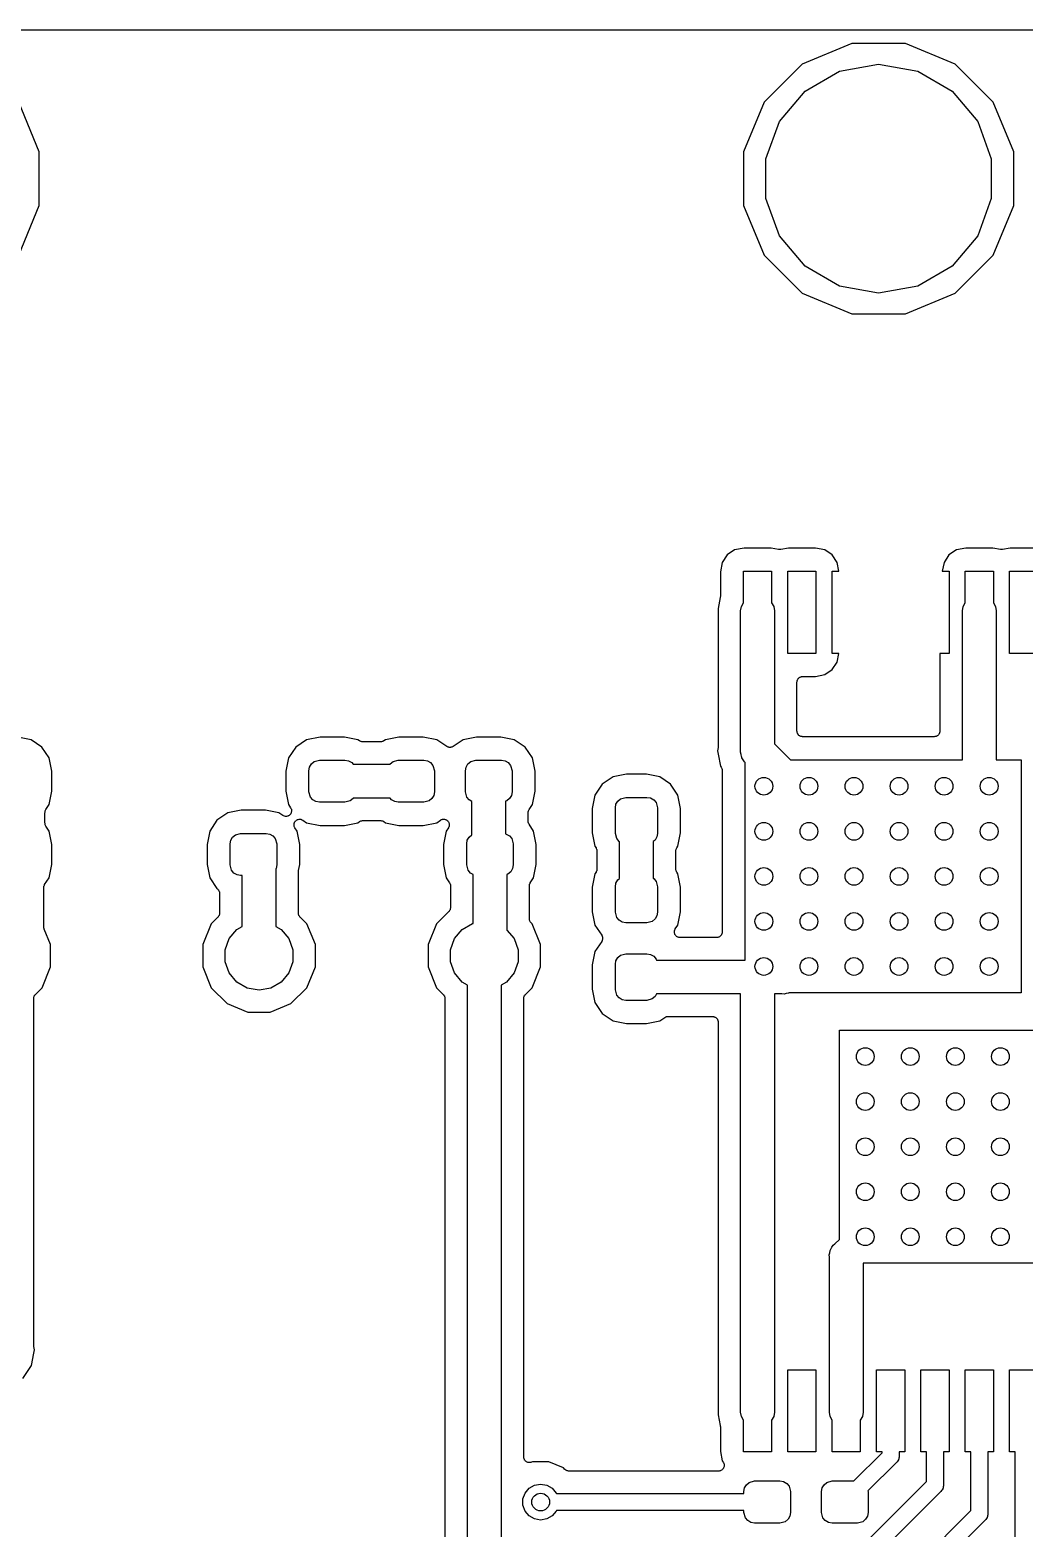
# Model space of a CAD drawing. Extents: x 40 to 164, y -163 to -60.
# Drawn here: x 105.33 to 127.74, y -93.3 to -59.51 of the extents above; entities that cross this region are included whole.
import ezdxf

# ---------------------------------------------------------------- set-up
doc = ezdxf.new("R2010")
doc.units = 0
doc.header["$MEASUREMENT"] = 0
doc.layers.add('BLACK', color=7, linetype='CONTINUOUS')

msp = doc.modelspace()

# ---------------------------------------------------------------- linework, layer by layer
at = {"layer": 'BLACK', "linetype": 'CONTINUOUS'}
for p, q in [((41.4283, -59.511), (161.747, -59.511)), ((123.854, -59.817), (122.733, -60.281)), ((125.066, -59.817), (123.854, -59.817)), ((126.187, -60.281), (125.066, -59.817)), ((122.733, -60.281), (121.876, -61.1384)), ((122.802, -60.8892), (123.578, -60.4414)), ((123.578, -60.4414), (124.46, -60.2858)), ((124.46, -60.2858), (125.342, -60.4414)), ((125.342, -60.4414), (126.118, -60.8892)), ((127.044, -61.1384), (126.187, -60.281)), ((105.537, -62.2587), (105.073, -61.1384)), ((121.876, -61.1384), (121.412, -62.2587)), ((122.226, -61.5754), (122.802, -60.8892)), ((126.118, -60.8892), (126.694, -61.5754)), ((127.508, -62.2587), (127.044, -61.1384)), ((121.92, -62.4171), (122.226, -61.5754)), ((126.694, -61.5754), (127, -62.4171)), ((105.537, -63.4713), (105.537, -62.2587)), ((121.412, -62.2587), (121.412, -63.4713)), ((121.92, -63.3129), (121.92, -62.4171)), ((127, -62.4171), (127, -63.3129)), ((127.508, -63.4713), (127.508, -62.2587)), ((105.073, -64.5916), (105.537, -63.4713)), ((121.412, -63.4713), (121.876, -64.5916)), ((122.226, -64.1546), (121.92, -63.3129)), ((127, -63.3129), (126.694, -64.1546)), ((127.044, -64.5916), (127.508, -63.4713)), ((122.802, -64.8408), (122.226, -64.1546)), ((126.694, -64.1546), (126.118, -64.8408)), ((121.876, -64.5916), (122.733, -65.449)), ((123.578, -65.2886), (122.802, -64.8408)), ((126.118, -64.8408), (125.342, -65.2886)), ((126.187, -65.449), (127.044, -64.5916)), ((122.733, -65.449), (123.854, -65.913)), ((124.46, -65.4442), (123.578, -65.2886)), ((125.342, -65.2886), (124.46, -65.4442)), ((125.066, -65.913), (126.187, -65.449)), ((123.854, -65.913), (125.066, -65.913)), ((121.214, -71.2384), (121.046, -71.3507)), ((121.425, -71.1965), (121.214, -71.2384)), ((122.035, -71.1965), (121.425, -71.1965)), ((122.205, -71.2303), (122.035, -71.1965)), ((122.208, -71.2304), (122.205, -71.2303)), ((122.211, -71.2313), (122.208, -71.2304)), ((122.23, -71.2309), (122.211, -71.2313)), ((122.249, -71.2313), (122.23, -71.2309)), ((122.252, -71.2304), (122.249, -71.2313)), ((122.255, -71.2303), (122.252, -71.2304)), ((122.425, -71.1965), (122.255, -71.2303)), ((123.035, -71.1965), (122.425, -71.1965)), ((123.246, -71.2384), (123.035, -71.1965)), ((123.414, -71.3507), (123.246, -71.2384)), ((126.214, -71.2384), (126.046, -71.3507)), ((126.425, -71.1965), (126.214, -71.2384)), ((127.035, -71.1965), (126.425, -71.1965)), ((127.205, -71.2303), (127.035, -71.1965)), ((127.208, -71.2304), (127.205, -71.2303)), ((127.211, -71.2313), (127.208, -71.2304)), ((127.23, -71.2309), (127.211, -71.2313)), ((127.249, -71.2313), (127.23, -71.2309)), ((127.252, -71.2304), (127.249, -71.2313)), ((127.255, -71.2303), (127.252, -71.2304)), ((127.425, -71.1965), (127.255, -71.2303)), ((128.035, -71.1965), (127.425, -71.1965)), ((120.934, -71.5187), (120.892, -71.7294)), ((121.046, -71.3507), (120.934, -71.5187)), ((123.526, -71.5187), (123.414, -71.3507)), ((123.565, -71.7169), (123.526, -71.5187)), ((125.934, -71.5187), (125.895, -71.7169)), ((126.046, -71.3507), (125.934, -71.5187)), ((120.892, -71.7294), (120.892, -72.2872)), ((121.412, -72.4319), (121.412, -71.7169)), ((121.412, -71.7169), (122.047, -71.7169)), ((122.047, -71.7169), (122.047, -72.4319)), ((122.412, -73.5711), (122.412, -71.7169)), ((122.412, -71.7169), (123.047, -71.7169)), ((123.047, -71.7169), (123.047, -73.5711)), ((123.412, -73.5711), (123.412, -71.7169)), ((123.412, -71.7169), (123.565, -71.7169)), ((125.895, -71.7169), (126.047, -71.7169)), ((126.047, -71.7169), (126.047, -73.5711)), ((126.412, -72.4319), (126.412, -71.7169)), ((126.412, -71.7169), (127.047, -71.7169)), ((127.047, -71.7169), (127.047, -72.4319)), ((127.412, -73.5711), (127.412, -71.7169)), ((127.412, -71.7169), (128.047, -71.7169)), ((120.892, -72.2872), (120.89, -72.2995)), ((120.89, -72.2995), (120.89, -72.312)), ((120.89, -72.312), (120.841, -72.5564)), ((120.841, -72.5564), (120.841, -75.6658)), ((121.349, -72.6107), (121.366, -72.5117)), ((121.349, -75.7493), (121.349, -72.6107)), ((121.366, -72.5117), (121.412, -72.4319)), ((122.047, -72.4319), (122.094, -72.5117)), ((122.094, -72.5117), (122.111, -72.6107)), ((122.111, -72.6107), (122.111, -75.6081)), ((126.349, -72.6107), (126.366, -72.5117)), ((126.349, -75.9714), (126.349, -72.6107)), ((126.366, -72.5117), (126.412, -72.4319)), ((127.047, -72.4319), (127.094, -72.5117)), ((127.094, -72.5117), (127.111, -72.6107)), ((127.111, -72.6107), (127.111, -75.9714)), ((123.047, -73.5711), (122.412, -73.5711)), ((123.565, -73.5711), (123.412, -73.5711)), ((123.526, -73.7693), (123.565, -73.5711)), ((126.047, -73.5711), (125.841, -73.5711)), ((125.841, -73.5711), (125.841, -75.324)), ((128.047, -73.5711), (127.412, -73.5711)), ((123.246, -74.0496), (123.414, -73.9373)), ((123.414, -73.9373), (123.526, -73.7693)), ((122.619, -74.2185), (122.621, -74.2076)), ((122.619, -75.324), (122.619, -74.2185)), ((122.621, -74.1965), (122.625, -74.186)), ((122.621, -74.2076), (122.621, -74.1965)), ((122.625, -74.186), (122.627, -74.1751)), ((122.627, -74.1751), (122.632, -74.1655)), ((122.632, -74.1655), (122.636, -74.155)), ((122.636, -74.155), (122.643, -74.1465)), ((122.643, -74.1465), (122.649, -74.1369)), ((122.649, -74.1369), (122.657, -74.1298)), ((122.657, -74.1298), (122.664, -74.1213)), ((122.664, -74.1213), (122.674, -74.1157)), ((122.674, -74.1157), (122.682, -74.1086)), ((122.682, -74.1086), (122.693, -74.1048)), ((122.693, -74.1048), (122.703, -74.0992)), ((122.703, -74.0992), (122.714, -74.0973)), ((122.714, -74.0973), (122.724, -74.0935)), ((122.724, -74.0935), (122.735, -74.0935)), ((122.735, -74.0935), (122.746, -74.0915)), ((122.746, -74.0915), (123.035, -74.0915)), ((123.035, -74.0915), (123.246, -74.0496)), ((122.621, -75.3349), (122.619, -75.324)), ((122.621, -75.346), (122.621, -75.3349)), ((125.841, -75.324), (125.839, -75.3349)), ((125.839, -75.3349), (125.839, -75.346)), ((105.352, -75.5186), (105.05, -75.4586)), ((105.597, -75.6823), (105.352, -75.5186)), ((111.564, -75.5186), (111.319, -75.6823)), ((111.866, -75.4586), (111.564, -75.5186)), ((112.416, -75.4586), (111.866, -75.4586)), ((112.718, -75.5186), (112.416, -75.4586)), ((112.755, -75.5436), (112.718, -75.5186)), ((112.769, -75.5497), (112.755, -75.5436)), ((112.782, -75.5573), (112.769, -75.5497)), ((112.789, -75.5586), (112.782, -75.5573)), ((112.795, -75.5614), (112.789, -75.5586)), ((112.811, -75.5624), (112.795, -75.5614)), ((112.826, -75.565), (112.811, -75.5624)), ((113.234, -75.565), (112.826, -75.565)), ((113.249, -75.5624), (113.234, -75.565)), ((113.265, -75.5614), (113.249, -75.5624)), ((113.271, -75.5586), (113.265, -75.5614)), ((113.278, -75.5573), (113.271, -75.5586)), ((113.291, -75.5497), (113.278, -75.5573)), ((113.305, -75.5436), (113.291, -75.5497)), ((113.342, -75.5186), (113.305, -75.5436)), ((113.644, -75.4586), (113.342, -75.5186)), ((114.194, -75.4586), (113.644, -75.4586)), ((114.496, -75.5186), (114.194, -75.4586)), ((114.723, -75.6708), (114.496, -75.5186)), ((114.731, -75.6742), (114.723, -75.6708)), ((114.738, -75.6791), (114.731, -75.6742)), ((114.751, -75.683), (114.738, -75.6791)), ((114.85, -75.6791), (114.837, -75.683)), ((114.857, -75.6742), (114.85, -75.6791)), ((114.865, -75.6708), (114.857, -75.6742)), ((115.092, -75.5186), (114.865, -75.6708)), ((115.394, -75.4586), (115.092, -75.5186)), ((115.944, -75.4586), (115.394, -75.4586)), ((116.246, -75.5186), (115.944, -75.4586)), ((116.491, -75.6823), (116.246, -75.5186)), ((120.841, -75.6658), (120.839, -75.6781)), ((120.839, -75.6781), (120.839, -75.6906)), ((122.111, -75.6081), (122.474, -75.9714)), ((122.625, -75.3565), (122.621, -75.346)), ((122.627, -75.3674), (122.625, -75.3565)), ((122.632, -75.377), (122.627, -75.3674)), ((122.636, -75.3875), (122.632, -75.377)), ((122.643, -75.396), (122.636, -75.3875)), ((122.649, -75.4056), (122.643, -75.396)), ((122.657, -75.4127), (122.649, -75.4056)), ((122.664, -75.4212), (122.657, -75.4127)), ((122.674, -75.4268), (122.664, -75.4212)), ((122.682, -75.4339), (122.674, -75.4268)), ((122.693, -75.4377), (122.682, -75.4339)), ((122.703, -75.4433), (122.693, -75.4377)), ((122.714, -75.4452), (122.703, -75.4433)), ((122.724, -75.449), (122.714, -75.4452)), ((122.735, -75.449), (122.724, -75.449)), ((122.746, -75.451), (122.735, -75.449)), ((125.714, -75.451), (122.746, -75.451)), ((125.725, -75.449), (125.714, -75.451)), ((125.736, -75.449), (125.725, -75.449)), ((125.746, -75.4452), (125.736, -75.449)), ((125.757, -75.4433), (125.746, -75.4452)), ((125.767, -75.4377), (125.757, -75.4433)), ((125.777, -75.4339), (125.767, -75.4377)), ((125.786, -75.4268), (125.777, -75.4339)), ((125.796, -75.4212), (125.786, -75.4268)), ((125.803, -75.4127), (125.796, -75.4212)), ((125.811, -75.4056), (125.803, -75.4127)), ((125.817, -75.396), (125.811, -75.4056)), ((125.824, -75.3875), (125.817, -75.396)), ((125.828, -75.377), (125.824, -75.3875)), ((125.833, -75.3674), (125.828, -75.377)), ((125.835, -75.3565), (125.833, -75.3674)), ((125.839, -75.346), (125.835, -75.3565)), ((105.76, -75.9274), (105.597, -75.6823)), ((105.82, -76.229), (105.76, -75.9274)), ((111.156, -75.9274), (111.096, -76.229)), ((111.319, -75.6823), (111.156, -75.9274)), ((111.672, -76.0638), (111.735, -76.0108)), ((111.735, -76.0108), (111.853, -75.979)), ((111.853, -75.979), (112.428, -75.979)), ((112.428, -75.979), (112.51, -75.9933)), ((112.51, -75.9933), (112.581, -76.0346)), ((113.45, -76.0638), (113.513, -76.0108)), ((113.513, -76.0108), (113.631, -75.979)), ((113.631, -75.979), (114.206, -75.979)), ((114.206, -75.979), (114.288, -75.9933)), ((114.288, -75.9933), (114.359, -76.0346)), ((114.764, -75.6886), (114.751, -75.683)), ((114.772, -75.6891), (114.764, -75.6886)), ((114.78, -75.6914), (114.772, -75.6891)), ((114.794, -75.6905), (114.78, -75.6914)), ((114.808, -75.6914), (114.794, -75.6905)), ((114.816, -75.6891), (114.808, -75.6914)), ((114.824, -75.6886), (114.816, -75.6891)), ((114.837, -75.683), (114.824, -75.6886)), ((115.2, -76.0638), (115.263, -76.0108)), ((115.263, -76.0108), (115.381, -75.979)), ((115.381, -75.979), (115.956, -75.979)), ((115.956, -75.979), (116.038, -75.9933)), ((116.038, -75.9933), (116.109, -76.0346)), ((116.654, -75.9274), (116.491, -75.6823)), ((116.714, -76.229), (116.654, -75.9274)), ((120.839, -75.6906), (120.824, -75.7659)), ((120.824, -75.7659), (120.839, -75.8412)), ((120.839, -75.8412), (120.839, -75.8412)), ((120.839, -75.8412), (120.893, -76.1128)), ((121.345, -75.7996), (121.349, -75.7493)), ((121.358, -75.8484), (121.345, -75.7996)), ((121.366, -75.8982), (121.358, -75.8484)), ((121.375, -75.913), (121.366, -75.8982)), ((121.379, -75.9294), (121.375, -75.913)), ((121.408, -75.9708), (121.379, -75.9294)), ((121.434, -76.0146), (121.408, -75.9708)), ((121.453, -76.0307), (121.434, -76.0146)), ((122.474, -75.9714), (126.349, -75.9714)), ((127.111, -75.9714), (127.676, -75.9714)), ((127.676, -75.9714), (127.676, -81.2292)), ((105.82, -76.679), (105.82, -76.229)), ((111.096, -76.229), (111.096, -76.679)), ((111.616, -76.2165), (111.63, -76.1353)), ((111.616, -76.6915), (111.616, -76.2165)), ((111.63, -76.1353), (111.672, -76.0638)), ((112.581, -76.0346), (112.613, -76.073)), ((112.613, -76.073), (113.444, -76.073)), ((113.444, -76.073), (113.45, -76.0638)), ((114.359, -76.0346), (114.412, -76.0977)), ((114.412, -76.0977), (114.444, -76.2165)), ((114.444, -76.2165), (114.444, -76.6915)), ((115.144, -76.2165), (115.158, -76.1353)), ((115.144, -76.6915), (115.144, -76.2165)), ((115.158, -76.1353), (115.2, -76.0638)), ((116.109, -76.0346), (116.162, -76.0977)), ((116.162, -76.0977), (116.194, -76.2165)), ((116.194, -76.2165), (116.194, -76.6915)), ((116.714, -76.679), (116.714, -76.229)), ((118.774, -76.2976), (118.472, -76.3576)), ((119.224, -76.2976), (118.774, -76.2976)), ((119.526, -76.3576), (119.224, -76.2976)), ((120.893, -76.1128), (120.911, -76.1404)), ((120.911, -76.1404), (120.917, -76.1544)), ((120.917, -76.1544), (120.925, -76.1675)), ((120.925, -76.1675), (120.926, -76.1744)), ((120.926, -76.1744), (120.929, -76.1808)), ((120.929, -76.1808), (120.93, -76.196)), ((120.93, -76.196), (120.932, -76.211)), ((120.932, -76.211), (120.932, -79.855)), ((121.453, -80.49), (121.453, -76.0307)), ((105.76, -76.9806), (105.82, -76.679)), ((111.096, -76.679), (111.156, -76.9806)), ((111.648, -76.8102), (111.616, -76.6915)), ((114.444, -76.6915), (114.43, -76.7727)), ((115.176, -76.8102), (115.144, -76.6915)), ((116.194, -76.6915), (116.18, -76.7727)), ((116.654, -76.9806), (116.714, -76.679)), ((118.227, -76.5213), (118.064, -76.7664)), ((118.472, -76.3576), (118.227, -76.5213)), ((119.771, -76.5213), (119.526, -76.3576)), ((119.934, -76.7664), (119.771, -76.5213)), ((105.685, -77.0929), (105.76, -76.9806)), ((111.156, -76.9806), (111.203, -77.0518)), ((111.701, -76.8734), (111.648, -76.8102)), ((111.772, -76.9147), (111.701, -76.8734)), ((111.853, -76.929), (111.772, -76.9147)), ((112.428, -76.929), (111.853, -76.929)), ((112.547, -76.8972), (112.428, -76.929)), ((112.61, -76.8442), (112.547, -76.8972)), ((112.616, -76.835), (112.61, -76.8442)), ((113.447, -76.835), (112.616, -76.835)), ((113.479, -76.8734), (113.447, -76.835)), ((113.55, -76.9147), (113.479, -76.8734)), ((113.631, -76.929), (113.55, -76.9147)), ((114.206, -76.929), (113.631, -76.929)), ((114.325, -76.8972), (114.206, -76.929)), ((114.388, -76.8442), (114.325, -76.8972)), ((114.43, -76.7727), (114.388, -76.8442)), ((115.229, -76.8734), (115.176, -76.8102)), ((115.288, -76.9076), (115.229, -76.8734)), ((115.288, -77.6641), (115.288, -76.9076)), ((116.075, -76.8972), (116.05, -76.9039)), ((116.05, -76.9039), (116.05, -77.6415)), ((116.138, -76.8442), (116.075, -76.8972)), ((116.18, -76.7727), (116.138, -76.8442)), ((116.579, -77.0929), (116.654, -76.9806)), ((118.064, -76.7664), (118.004, -77.068)), ((118.524, -77.0555), (118.538, -76.9743)), ((118.538, -76.9743), (118.58, -76.9028)), ((118.58, -76.9028), (118.643, -76.8498)), ((118.643, -76.8498), (118.761, -76.818)), ((118.761, -76.818), (119.236, -76.818)), ((119.236, -76.818), (119.318, -76.8323)), ((119.318, -76.8323), (119.389, -76.8736)), ((119.389, -76.8736), (119.442, -76.9368)), ((119.442, -76.9368), (119.474, -77.0555)), ((119.994, -77.068), (119.934, -76.7664)), ((105.664, -77.1635), (105.667, -77.1485)), ((105.664, -77.3955), (105.664, -77.1635)), ((105.667, -77.1485), (105.668, -77.1333)), ((105.668, -77.1333), (105.67, -77.1269)), ((105.67, -77.1269), (105.672, -77.12)), ((105.672, -77.12), (105.679, -77.1068)), ((105.679, -77.1068), (105.685, -77.0929)), ((109.541, -77.3333), (109.378, -77.5784)), ((109.786, -77.1696), (109.541, -77.3333)), ((110.088, -77.1096), (109.786, -77.1696)), ((110.638, -77.1096), (110.088, -77.1096)), ((110.94, -77.1696), (110.638, -77.1096)), ((111.027, -77.2279), (110.94, -77.1696)), ((111.045, -77.2357), (111.027, -77.2279)), ((111.062, -77.2443), (111.045, -77.2357)), ((111.065, -77.2446), (111.062, -77.2443)), ((111.067, -77.2457), (111.065, -77.2446)), ((111.087, -77.2469), (111.067, -77.2457)), ((111.106, -77.2491), (111.087, -77.2469)), ((111.109, -77.2484), (111.106, -77.2491)), ((111.111, -77.2486), (111.109, -77.2484)), ((111.13, -77.2432), (111.111, -77.2486)), ((111.149, -77.2386), (111.13, -77.2432)), ((111.151, -77.237), (111.149, -77.2386)), ((111.154, -77.2362), (111.151, -77.237)), ((111.169, -77.2248), (111.154, -77.2362)), ((111.185, -77.2141), (111.169, -77.2248)), ((111.187, -77.2118), (111.185, -77.2141)), ((111.189, -77.2101), (111.187, -77.2118)), ((111.2, -77.1941), (111.189, -77.2101)), ((111.211, -77.1785), (111.2, -77.1941)), ((111.203, -77.0518), (111.211, -77.0694)), ((111.211, -77.0694), (111.219, -77.0868)), ((111.212, -77.1758), (111.211, -77.1785)), ((111.214, -77.1735), (111.212, -77.1758)), ((111.218, -77.1547), (111.214, -77.1735)), ((111.224, -77.1362), (111.218, -77.1547)), ((111.219, -77.0868), (111.22, -77.0896)), ((111.22, -77.0896), (111.221, -77.0921)), ((111.221, -77.0921), (111.222, -77.1114)), ((111.222, -77.1114), (111.224, -77.1306)), ((111.224, -77.1306), (111.224, -77.1333)), ((111.224, -77.1333), (111.224, -77.1362)), ((111.293, -77.3805), (111.304, -77.3649)), ((111.304, -77.3649), (111.315, -77.3489)), ((111.315, -77.3489), (111.317, -77.3472)), ((111.317, -77.3472), (111.319, -77.3449)), ((111.319, -77.3449), (111.335, -77.3342)), ((111.335, -77.3342), (111.35, -77.3228)), ((111.35, -77.3228), (111.353, -77.322)), ((111.353, -77.322), (111.355, -77.3204)), ((111.355, -77.3204), (111.374, -77.3158)), ((111.374, -77.3158), (111.393, -77.3104)), ((111.393, -77.3104), (111.395, -77.3106)), ((111.395, -77.3106), (111.398, -77.3099)), ((111.398, -77.3099), (111.417, -77.3121)), ((111.417, -77.3121), (111.437, -77.3133)), ((111.437, -77.3133), (111.439, -77.3144)), ((111.439, -77.3144), (111.442, -77.3147)), ((111.442, -77.3147), (111.459, -77.3233)), ((111.459, -77.3233), (111.477, -77.3311)), ((111.477, -77.3311), (111.564, -77.3894)), ((112.718, -77.3894), (112.755, -77.3644)), ((112.755, -77.3644), (112.769, -77.3583)), ((112.769, -77.3583), (112.782, -77.3507)), ((112.782, -77.3507), (112.789, -77.3494)), ((112.789, -77.3494), (112.795, -77.3466)), ((112.795, -77.3466), (112.811, -77.3456)), ((112.811, -77.3456), (112.826, -77.343)), ((112.826, -77.343), (113.234, -77.343)), ((113.234, -77.343), (113.249, -77.3456)), ((113.249, -77.3456), (113.265, -77.3466)), ((113.265, -77.3466), (113.271, -77.3494)), ((113.271, -77.3494), (113.278, -77.3507)), ((113.278, -77.3507), (113.291, -77.3583)), ((113.291, -77.3583), (113.305, -77.3644)), ((113.305, -77.3644), (113.342, -77.3894)), ((114.496, -77.3894), (114.582, -77.3314)), ((114.582, -77.3314), (114.586, -77.3297)), ((114.586, -77.3297), (114.59, -77.327)), ((114.59, -77.327), (114.606, -77.3209)), ((114.606, -77.3209), (114.608, -77.3201)), ((114.608, -77.3201), (114.617, -77.3155)), ((114.617, -77.3155), (114.619, -77.3153)), ((114.619, -77.3153), (114.623, -77.3137)), ((114.623, -77.3137), (114.627, -77.3134)), ((114.627, -77.3134), (114.631, -77.3119)), ((114.631, -77.3119), (114.649, -77.3119)), ((114.649, -77.3119), (114.652, -77.3118)), ((114.652, -77.3118), (114.661, -77.3107)), ((114.661, -77.3107), (114.663, -77.311)), ((114.663, -77.311), (114.667, -77.3108)), ((114.667, -77.3108), (114.671, -77.3119)), ((114.671, -77.3119), (114.675, -77.3119)), ((114.675, -77.3119), (114.692, -77.3181)), ((114.692, -77.3181), (114.694, -77.3188)), ((114.694, -77.3188), (114.704, -77.3212)), ((114.704, -77.3212), (114.705, -77.322)), ((114.705, -77.322), (114.709, -77.3231)), ((114.709, -77.3231), (114.713, -77.3256)), ((114.713, -77.3256), (114.717, -77.327)), ((114.717, -77.327), (114.73, -77.3386)), ((114.73, -77.3386), (114.731, -77.3393)), ((114.731, -77.3393), (114.741, -77.3457)), ((114.741, -77.3457), (114.742, -77.347)), ((114.742, -77.347), (114.745, -77.3492)), ((114.745, -77.3492), (114.747, -77.3527)), ((114.747, -77.3527), (114.75, -77.3554)), ((114.75, -77.3554), (114.759, -77.3706)), ((116.558, -77.1635), (116.561, -77.1485)), ((116.558, -77.3536), (116.558, -77.1635)), ((116.561, -77.3686), (116.558, -77.3536)), ((116.561, -77.1485), (116.562, -77.1333)), ((116.562, -77.3838), (116.561, -77.3686)), ((116.562, -77.1333), (116.564, -77.1269)), ((116.564, -77.1269), (116.566, -77.12)), ((116.566, -77.12), (116.573, -77.1068)), ((116.573, -77.1068), (116.579, -77.0929)), ((118.004, -77.068), (118.004, -77.618)), ((118.524, -77.6305), (118.524, -77.0555)), ((119.474, -77.0555), (119.474, -77.6305)), ((119.994, -77.618), (119.994, -77.068)), ((105.667, -77.4105), (105.664, -77.3955)), ((105.668, -77.4257), (105.667, -77.4105)), ((105.67, -77.4321), (105.668, -77.4257)), ((105.672, -77.439), (105.67, -77.4321)), ((105.679, -77.4522), (105.672, -77.439)), ((105.685, -77.4661), (105.679, -77.4522)), ((105.76, -77.5784), (105.685, -77.4661)), ((105.82, -77.88), (105.76, -77.5784)), ((109.378, -77.5784), (109.318, -77.88)), ((109.894, -77.7148), (109.957, -77.6618)), ((109.957, -77.6618), (110.075, -77.63)), ((110.075, -77.63), (110.65, -77.63)), ((110.65, -77.63), (110.732, -77.6443)), ((110.732, -77.6443), (110.803, -77.6856)), ((110.803, -77.6856), (110.856, -77.7488)), ((111.28, -77.4229), (111.286, -77.4043)), ((111.28, -77.4256), (111.28, -77.4229)), ((111.28, -77.4284), (111.28, -77.4256)), ((111.282, -77.4476), (111.28, -77.4284)), ((111.283, -77.4669), (111.282, -77.4476)), ((111.284, -77.4694), (111.283, -77.4669)), ((111.285, -77.4722), (111.284, -77.4694)), ((111.293, -77.4895), (111.285, -77.4722)), ((111.286, -77.4043), (111.29, -77.3855)), ((111.29, -77.3855), (111.292, -77.3832)), ((111.292, -77.3832), (111.293, -77.3805)), ((111.301, -77.5072), (111.293, -77.4895)), ((111.348, -77.5784), (111.301, -77.5072)), ((111.408, -77.88), (111.348, -77.5784)), ((111.564, -77.3894), (111.866, -77.4494)), ((111.866, -77.4494), (112.416, -77.4494)), ((112.416, -77.4494), (112.718, -77.3894)), ((113.342, -77.3894), (113.644, -77.4494)), ((113.644, -77.4494), (114.194, -77.4494)), ((114.194, -77.4494), (114.496, -77.3894)), ((114.712, -77.5784), (114.652, -77.88)), ((114.759, -77.508), (114.712, -77.5784)), ((114.759, -77.3706), (114.767, -77.3813)), ((114.765, -77.4941), (114.759, -77.508)), ((114.772, -77.4809), (114.765, -77.4941)), ((114.767, -77.3813), (114.767, -77.3832)), ((114.767, -77.3832), (114.769, -77.3859)), ((114.769, -77.3859), (114.77, -77.3899)), ((114.77, -77.3899), (114.772, -77.3936)), ((114.772, -77.3936), (114.775, -77.4096)), ((114.773, -77.4761), (114.772, -77.4809)), ((114.775, -77.4726), (114.773, -77.4761)), ((114.775, -77.4096), (114.779, -77.4236)), ((114.776, -77.4676), (114.775, -77.4703)), ((114.775, -77.4703), (114.775, -77.4726)), ((114.777, -77.4524), (114.776, -77.4676)), ((114.78, -77.4374), (114.777, -77.4524)), ((114.779, -77.4236), (114.779, -77.4261)), ((114.779, -77.4261), (114.78, -77.4287)), ((114.78, -77.4287), (114.779, -77.4329)), ((114.779, -77.4329), (114.78, -77.437)), ((114.78, -77.437), (114.78, -77.4374)), ((115.228, -77.7148), (115.288, -77.6641)), ((116.05, -77.6415), (116.066, -77.6443)), ((116.066, -77.6443), (116.137, -77.6856)), ((116.137, -77.6856), (116.19, -77.7488)), ((116.564, -77.3902), (116.562, -77.3838)), ((116.566, -77.3971), (116.564, -77.3902)), ((116.573, -77.4102), (116.566, -77.3971)), ((116.579, -77.4242), (116.573, -77.4102)), ((116.682, -77.5784), (116.579, -77.4242)), ((116.742, -77.88), (116.682, -77.5784)), ((118.004, -77.618), (118.064, -77.9196)), ((118.556, -77.7493), (118.524, -77.6305)), ((119.474, -77.6305), (119.46, -77.7117)), ((119.934, -77.9196), (119.994, -77.618)), ((105.82, -78.33), (105.82, -77.88)), ((109.318, -77.88), (109.318, -78.33)), ((109.838, -77.8675), (109.852, -77.7863)), ((109.838, -78.3425), (109.838, -77.8675)), ((109.852, -77.7863), (109.894, -77.7148)), ((110.856, -77.7488), (110.888, -77.8675)), ((110.888, -77.8675), (110.888, -78.3425)), ((111.408, -78.33), (111.408, -77.88)), ((114.652, -77.88), (114.652, -78.33)), ((115.172, -77.8675), (115.186, -77.7863)), ((115.172, -78.3425), (115.172, -77.8675)), ((115.186, -77.7863), (115.228, -77.7148)), ((116.19, -77.7488), (116.222, -77.8675)), ((116.222, -77.8675), (116.222, -78.3425)), ((116.742, -78.33), (116.742, -77.88)), ((118.064, -77.9196), (118.089, -77.9571)), ((118.089, -77.9571), (118.095, -77.971)), ((118.095, -77.971), (118.102, -77.9842)), ((118.102, -77.9842), (118.104, -77.9911)), ((118.104, -77.9911), (118.106, -77.9975)), ((118.106, -77.9975), (118.107, -78.0126)), ((118.107, -78.0126), (118.11, -78.0276)), ((118.11, -78.0276), (118.11, -78.4364)), ((118.609, -77.8124), (118.556, -77.7493)), ((118.618, -77.8177), (118.609, -77.8124)), ((118.618, -78.6486), (118.618, -77.8177)), ((119.418, -77.7832), (119.38, -77.8154)), ((119.38, -77.8154), (119.38, -78.6463)), ((119.46, -77.7117), (119.418, -77.7832)), ((119.888, -78.0276), (119.891, -78.0126)), ((119.888, -78.4364), (119.888, -78.0276)), ((119.891, -78.0126), (119.892, -77.9975)), ((119.892, -77.9975), (119.894, -77.9911)), ((119.894, -77.9911), (119.896, -77.9842)), ((119.896, -77.9842), (119.903, -77.971)), ((119.903, -77.971), (119.909, -77.9571)), ((119.909, -77.9571), (119.934, -77.9196)), ((105.76, -78.6316), (105.82, -78.33)), ((109.318, -78.33), (109.378, -78.6316)), ((109.87, -78.4612), (109.838, -78.3425)), ((110.888, -78.3425), (110.874, -78.4237)), ((111.381, -78.4657), (111.408, -78.33)), ((114.652, -78.33), (114.712, -78.6316)), ((115.204, -78.4612), (115.172, -78.3425)), ((116.222, -78.3425), (116.208, -78.4237)), ((116.682, -78.6316), (116.742, -78.33)), ((105.657, -78.7858), (105.76, -78.6316)), ((109.378, -78.6316), (109.541, -78.8767)), ((109.923, -78.5244), (109.87, -78.4612)), ((109.994, -78.5657), (109.923, -78.5244)), ((110.075, -78.58), (109.994, -78.5657)), ((110.109, -78.58), (110.075, -78.58)), ((110.109, -79.7311), (110.109, -78.58)), ((110.874, -78.4237), (110.871, -78.4284)), ((110.871, -78.4284), (110.871, -79.7311)), ((111.379, -78.4905), (111.381, -78.4782)), ((111.379, -79.4313), (111.379, -78.4905)), ((111.381, -78.4782), (111.381, -78.4657)), ((114.712, -78.6316), (114.787, -78.7439)), ((115.257, -78.5244), (115.204, -78.4612)), ((115.316, -78.5586), (115.257, -78.5244)), ((115.316, -79.662), (115.316, -78.5586)), ((116.103, -78.5482), (116.078, -78.5549)), ((116.078, -78.5549), (116.078, -79.8109)), ((116.166, -78.4952), (116.103, -78.5482)), ((116.208, -78.4237), (116.166, -78.4952)), ((116.607, -78.7439), (116.682, -78.6316)), ((118.064, -78.5444), (118.004, -78.846)), ((118.089, -78.5069), (118.064, -78.5444)), ((118.095, -78.493), (118.089, -78.5069)), ((118.102, -78.4798), (118.095, -78.493)), ((118.104, -78.4729), (118.102, -78.4798)), ((118.106, -78.4665), (118.104, -78.4729)), ((118.107, -78.4514), (118.106, -78.4665)), ((118.11, -78.4364), (118.107, -78.4514)), ((118.538, -78.7523), (118.58, -78.6808)), ((118.58, -78.6808), (118.618, -78.6486)), ((119.38, -78.6463), (119.389, -78.6516)), ((119.389, -78.6516), (119.442, -78.7147)), ((119.442, -78.7147), (119.474, -78.8335)), ((119.891, -78.4514), (119.888, -78.4364)), ((119.892, -78.4665), (119.891, -78.4514)), ((119.894, -78.4729), (119.892, -78.4665)), ((119.896, -78.4798), (119.894, -78.4729)), ((119.903, -78.493), (119.896, -78.4798)), ((119.909, -78.5069), (119.903, -78.493)), ((119.934, -78.5444), (119.909, -78.5069)), ((119.994, -78.846), (119.934, -78.5444)), ((105.636, -78.8564), (105.639, -78.8414)), ((105.636, -79.7389), (105.636, -78.8564)), ((105.639, -78.8414), (105.64, -78.8262)), ((105.64, -78.8262), (105.642, -78.8198)), ((105.642, -78.8198), (105.644, -78.8129)), ((105.644, -78.8129), (105.651, -78.7998)), ((105.651, -78.7998), (105.657, -78.7858)), ((109.541, -78.8767), (109.545, -78.8789)), ((109.545, -78.8789), (109.558, -78.8913)), ((109.558, -78.8913), (109.571, -78.9028)), ((109.571, -78.9028), (109.573, -78.9065)), ((109.573, -78.9065), (109.576, -78.9094)), ((109.576, -78.9094), (109.584, -78.9255)), ((109.584, -78.9255), (109.593, -78.941)), ((109.593, -78.941), (109.594, -78.9451)), ((109.594, -78.9451), (109.596, -78.9489)), ((109.596, -78.9489), (109.598, -78.9668)), ((109.598, -78.9668), (109.601, -78.9844)), ((109.601, -78.9844), (109.601, -79.4313)), ((114.787, -78.7439), (114.793, -78.7578)), ((114.793, -78.7578), (114.8, -78.771)), ((114.8, -78.771), (114.802, -78.7779)), ((114.802, -78.7779), (114.804, -78.7843)), ((114.804, -78.7843), (114.805, -78.7995)), ((114.805, -78.7995), (114.808, -78.8145)), ((114.808, -78.8145), (114.808, -79.3043)), ((116.586, -78.8145), (116.589, -78.7995)), ((116.586, -79.5583), (116.586, -78.8145)), ((116.589, -78.7995), (116.59, -78.7843)), ((116.59, -78.7843), (116.592, -78.7779)), ((116.592, -78.7779), (116.594, -78.771)), ((116.594, -78.771), (116.601, -78.7578)), ((116.601, -78.7578), (116.607, -78.7439)), ((118.004, -78.846), (118.004, -79.396)), ((118.524, -78.8335), (118.538, -78.7523)), ((118.524, -79.4085), (118.524, -78.8335)), ((119.474, -78.8335), (119.474, -79.4085)), ((119.994, -79.396), (119.994, -78.846)), ((114.771, -79.3941), (114.493, -79.6716)), ((114.774, -79.3896), (114.771, -79.3941)), ((114.778, -79.386), (114.774, -79.3896)), ((114.787, -79.3716), (114.778, -79.386)), ((114.796, -79.358), (114.787, -79.3716)), ((114.798, -79.3526), (114.796, -79.358)), ((114.8, -79.3478), (114.798, -79.3526)), ((114.803, -79.3314), (114.8, -79.3478)), ((114.808, -79.3154), (114.803, -79.3314)), ((114.808, -79.3043), (114.807, -79.3098)), ((114.807, -79.3098), (114.808, -79.3154)), ((118.004, -79.396), (118.064, -79.6976)), ((119.934, -79.6976), (119.994, -79.396)), ((109.413, -79.6716), (109.22, -80.1384)), ((109.564, -79.5211), (109.413, -79.6716)), ((109.567, -79.5166), (109.564, -79.5211)), ((109.571, -79.513), (109.567, -79.5166)), ((109.58, -79.4986), (109.571, -79.513)), ((109.589, -79.485), (109.58, -79.4986)), ((109.591, -79.4796), (109.589, -79.485)), ((109.593, -79.4748), (109.591, -79.4796)), ((109.596, -79.4584), (109.593, -79.4748)), ((109.601, -79.4424), (109.596, -79.4584)), ((109.601, -79.4313), (109.6, -79.4368)), ((109.6, -79.4368), (109.601, -79.4424)), ((109.993, -79.7983), (110.109, -79.7311)), ((110.871, -79.7311), (110.987, -79.7983)), ((111.38, -79.4368), (111.379, -79.4313)), ((111.379, -79.4424), (111.38, -79.4368)), ((111.384, -79.4584), (111.379, -79.4424)), ((111.387, -79.4748), (111.384, -79.4584)), ((111.389, -79.4796), (111.387, -79.4748)), ((111.391, -79.485), (111.389, -79.4796)), ((111.4, -79.4986), (111.391, -79.485)), ((111.409, -79.513), (111.4, -79.4986)), ((111.413, -79.5166), (111.409, -79.513)), ((111.416, -79.5211), (111.413, -79.5166)), ((111.567, -79.6716), (111.416, -79.5211)), ((111.76, -80.1384), (111.567, -79.6716)), ((114.493, -79.6716), (114.3, -80.1384)), ((115.073, -79.7983), (115.305, -79.6639)), ((115.305, -79.6639), (115.316, -79.662)), ((116.587, -79.5638), (116.586, -79.5583)), ((116.586, -79.5694), (116.587, -79.5638)), ((116.591, -79.5854), (116.586, -79.5694)), ((116.594, -79.6018), (116.591, -79.5854)), ((116.596, -79.6066), (116.594, -79.6018)), ((116.598, -79.612), (116.596, -79.6066)), ((116.607, -79.6256), (116.598, -79.612)), ((116.616, -79.64), (116.607, -79.6256)), ((116.62, -79.6436), (116.616, -79.64)), ((116.623, -79.6481), (116.62, -79.6436)), ((116.647, -79.6716), (116.623, -79.6481)), ((116.84, -80.1384), (116.647, -79.6716)), ((118.064, -79.6976), (118.216, -79.9254)), ((118.556, -79.5272), (118.524, -79.4085)), ((118.609, -79.5904), (118.556, -79.5272)), ((118.68, -79.6317), (118.609, -79.5904)), ((118.761, -79.646), (118.68, -79.6317)), ((119.236, -79.646), (118.761, -79.646)), ((119.355, -79.6142), (119.236, -79.646)), ((119.418, -79.5612), (119.355, -79.6142)), ((119.46, -79.4897), (119.418, -79.5612)), ((119.474, -79.4085), (119.46, -79.4897)), ((119.876, -79.7844), (119.934, -79.6976)), ((105.636, -79.7417), (105.636, -79.7389)), ((105.636, -79.7445), (105.636, -79.7417)), ((105.64, -79.7633), (105.636, -79.7445)), ((105.644, -79.7824), (105.64, -79.7633)), ((105.645, -79.7848), (105.644, -79.7824)), ((105.646, -79.7875), (105.645, -79.7848)), ((105.791, -80.1384), (105.646, -79.7875)), ((109.728, -80.2566), (109.82, -80.0041)), ((109.82, -80.0041), (109.993, -79.7983)), ((110.987, -79.7983), (111.16, -80.0041)), ((111.16, -80.0041), (111.252, -80.2566)), ((114.808, -80.2566), (114.9, -80.0041)), ((114.9, -80.0041), (115.073, -79.7983)), ((116.078, -79.8109), (116.24, -80.0041)), ((116.24, -80.0041), (116.332, -80.2566)), ((118.216, -80.0666), (118.064, -80.2944)), ((118.216, -79.9254), (118.219, -79.9331)), ((118.219, -80.0589), (118.216, -80.0666)), ((118.219, -79.9331), (118.224, -79.9398)), ((118.224, -80.0522), (118.219, -80.0589)), ((118.224, -79.9398), (118.228, -79.9531)), ((118.228, -80.0389), (118.224, -80.0522)), ((118.228, -79.9531), (118.234, -79.9658)), ((118.234, -80.0262), (118.228, -80.0389)), ((118.234, -79.9658), (118.234, -79.9742)), ((118.234, -79.9742), (118.236, -79.9822)), ((118.236, -80.0098), (118.234, -80.0178)), ((118.234, -80.0178), (118.234, -80.0262)), ((118.236, -79.9822), (118.236, -79.996)), ((118.236, -79.996), (118.236, -80.0098)), ((119.856, -79.8688), (119.857, -79.8509)), ((119.857, -79.8729), (119.856, -79.8688)), ((119.857, -79.8329), (119.858, -79.829)), ((119.857, -79.8509), (119.857, -79.8329)), ((119.857, -79.8771), (119.857, -79.8729)), ((119.863, -79.8939), (119.857, -79.8771)), ((119.858, -79.829), (119.859, -79.8248)), ((119.859, -79.8248), (119.866, -79.8084)), ((119.868, -79.9112), (119.863, -79.8939)), ((119.866, -79.8084), (119.872, -79.7915)), ((119.871, -79.9146), (119.868, -79.9112)), ((119.872, -79.9185), (119.871, -79.9146)), ((119.872, -79.7915), (119.875, -79.7883)), ((119.884, -79.9323), (119.872, -79.9185)), ((119.875, -79.7883), (119.876, -79.7844)), ((119.894, -79.9467), (119.884, -79.9323)), ((119.898, -79.9491), (119.894, -79.9467)), ((119.9, -79.9523), (119.898, -79.9491)), ((119.916, -79.9613), (119.9, -79.9523)), ((119.931, -79.9712), (119.916, -79.9613)), ((119.935, -79.9722), (119.931, -79.9712)), ((119.939, -79.9743), (119.935, -79.9722)), ((119.956, -79.9775), (119.939, -79.9743)), ((119.974, -79.9817), (119.956, -79.9775)), ((119.978, -79.9813), (119.974, -79.9817)), ((119.982, -79.982), (119.978, -79.9813)), ((120.805, -79.982), (119.982, -79.982)), ((120.816, -79.9801), (120.805, -79.982)), ((120.828, -79.9801), (120.816, -79.9801)), ((120.838, -79.9763), (120.828, -79.9801)), ((120.849, -79.9743), (120.838, -79.9763)), ((120.859, -79.9688), (120.849, -79.9743)), ((120.869, -79.965), (120.859, -79.9688)), ((120.877, -79.9578), (120.869, -79.965)), ((120.887, -79.9523), (120.877, -79.9578)), ((120.894, -79.9438), (120.887, -79.9523)), ((120.903, -79.9366), (120.894, -79.9438)), ((120.908, -79.927), (120.903, -79.9366)), ((120.915, -79.9185), (120.908, -79.927)), ((120.919, -79.9081), (120.915, -79.9185)), ((120.925, -79.8984), (120.919, -79.9081)), ((120.927, -79.8875), (120.925, -79.8984)), ((120.931, -79.8771), (120.927, -79.8875)), ((120.932, -79.855), (120.931, -79.8659)), ((120.931, -79.8659), (120.931, -79.8771)), ((105.791, -80.6436), (105.791, -80.1384)), ((109.22, -80.1384), (109.22, -80.6436)), ((109.728, -80.5254), (109.728, -80.2566)), ((111.252, -80.2566), (111.252, -80.5254)), ((111.76, -80.6436), (111.76, -80.1384)), ((114.3, -80.1384), (114.3, -80.6436)), ((114.808, -80.5254), (114.808, -80.2566)), ((116.332, -80.2566), (116.332, -80.5254)), ((116.84, -80.6436), (116.84, -80.1384)), ((118.064, -80.2944), (118.004, -80.596)), ((118.58, -80.4308), (118.643, -80.3778)), ((118.643, -80.3778), (118.761, -80.346)), ((118.761, -80.346), (119.236, -80.346)), ((119.236, -80.346), (119.318, -80.3603)), ((119.318, -80.3603), (119.389, -80.4016)), ((119.389, -80.4016), (119.442, -80.4647)), ((105.598, -81.1104), (105.791, -80.6436)), ((109.22, -80.6436), (109.413, -81.1104)), ((109.82, -80.7779), (109.728, -80.5254)), ((111.252, -80.5254), (111.16, -80.7779)), ((111.567, -81.1104), (111.76, -80.6436)), ((114.3, -80.6436), (114.493, -81.1104)), ((114.9, -80.7779), (114.808, -80.5254)), ((116.332, -80.5254), (116.24, -80.7779)), ((116.647, -81.1104), (116.84, -80.6436)), ((118.004, -80.596), (118.004, -81.146)), ((118.524, -80.5835), (118.538, -80.5023)), ((118.524, -81.1585), (118.524, -80.5835)), ((118.538, -80.5023), (118.58, -80.4308)), ((119.442, -80.4647), (119.449, -80.49)), ((119.449, -80.49), (121.453, -80.49)), ((109.993, -80.9837), (109.82, -80.7779)), ((110.225, -81.1181), (109.993, -80.9837)), ((110.987, -80.9837), (110.755, -81.1181)), ((111.16, -80.7779), (110.987, -80.9837)), ((115.073, -80.9837), (114.9, -80.7779)), ((115.189, -81.0509), (115.073, -80.9837)), ((115.189, -93.9492), (115.189, -81.0509)), ((116.067, -80.9837), (115.951, -81.0509)), ((115.951, -81.0509), (115.951, -94.0904)), ((116.24, -80.7779), (116.067, -80.9837)), ((105.41, -81.3396), (105.415, -81.3236)), ((105.411, -81.3452), (105.41, -81.3396)), ((105.41, -81.3507), (105.411, -81.3452)), ((105.41, -89.1809), (105.41, -81.3507)), ((105.415, -81.3236), (105.418, -81.3072)), ((105.418, -81.3072), (105.42, -81.3024)), ((105.42, -81.3024), (105.422, -81.297)), ((105.422, -81.297), (105.431, -81.2834)), ((105.431, -81.2834), (105.44, -81.269)), ((105.44, -81.269), (105.444, -81.2654)), ((105.444, -81.2654), (105.447, -81.2609)), ((105.447, -81.2609), (105.598, -81.1104)), ((109.413, -81.1104), (109.771, -81.4677)), ((110.49, -81.1648), (110.225, -81.1181)), ((110.755, -81.1181), (110.49, -81.1648)), ((111.209, -81.4677), (111.567, -81.1104)), ((114.493, -81.1104), (114.644, -81.2609)), ((114.644, -81.2609), (114.647, -81.2654)), ((114.647, -81.2654), (114.651, -81.269)), ((114.651, -81.269), (114.66, -81.2834)), ((114.66, -81.2834), (114.669, -81.297)), ((114.669, -81.297), (114.671, -81.3024)), ((114.671, -81.3024), (114.673, -81.3072)), ((114.673, -81.3072), (114.676, -81.3236)), ((114.676, -81.3236), (114.681, -81.3396)), ((114.681, -81.3396), (114.68, -81.3452)), ((114.68, -81.3452), (114.681, -81.3507)), ((114.681, -81.3507), (114.681, -93.6862)), ((116.459, -81.3396), (116.464, -81.3236)), ((116.46, -81.3452), (116.459, -81.3396)), ((116.459, -81.3507), (116.46, -81.3452)), ((116.459, -91.6949), (116.459, -81.3507)), ((116.464, -81.3236), (116.467, -81.3072)), ((116.467, -81.3072), (116.469, -81.3024)), ((116.469, -81.3024), (116.471, -81.297)), ((116.471, -81.297), (116.48, -81.2834)), ((116.48, -81.2834), (116.489, -81.269)), ((116.489, -81.269), (116.493, -81.2654)), ((116.493, -81.2654), (116.496, -81.2609)), ((116.496, -81.2609), (116.647, -81.1104)), ((118.004, -81.146), (118.064, -81.4476)), ((118.556, -81.2772), (118.524, -81.1585)), ((118.609, -81.3404), (118.556, -81.2772)), ((118.68, -81.3817), (118.609, -81.3404)), ((118.761, -81.396), (118.68, -81.3817)), ((119.236, -81.396), (118.761, -81.396)), ((119.355, -81.3642), (119.236, -81.396)), ((119.418, -81.3112), (119.355, -81.3642)), ((119.453, -81.252), (119.418, -81.3112)), ((121.349, -81.252), (119.453, -81.252)), ((121.349, -88.9302), (121.349, -81.252)), ((122.277, -81.252), (122.111, -81.252)), ((122.111, -81.252), (122.111, -90.6859)), ((122.327, -81.2564), (122.277, -81.252)), ((122.376, -81.2433), (122.327, -81.2564)), ((122.426, -81.2345), (122.376, -81.2433)), ((122.435, -81.2292), (122.426, -81.2345)), ((127.676, -81.2292), (122.435, -81.2292)), ((109.771, -81.4677), (110.237, -81.661)), ((110.237, -81.661), (110.743, -81.661)), ((110.743, -81.661), (111.209, -81.4677)), ((118.064, -81.4476), (118.227, -81.6927)), ((118.227, -81.6927), (118.472, -81.8564)), ((119.693, -81.7626), (119.708, -81.76)), ((119.708, -81.76), (120.714, -81.76)), ((120.714, -81.76), (120.725, -81.7619)), ((118.472, -81.8564), (118.774, -81.9164)), ((118.774, -81.9164), (119.224, -81.9164)), ((119.224, -81.9164), (119.526, -81.8564)), ((119.526, -81.8564), (119.638, -81.7814)), ((119.638, -81.7814), (119.652, -81.7753)), ((119.652, -81.7753), (119.665, -81.7677)), ((119.665, -81.7677), (119.672, -81.7664)), ((119.672, -81.7664), (119.678, -81.7636)), ((119.678, -81.7636), (119.693, -81.7626)), ((120.725, -81.7619), (120.736, -81.7619)), ((120.736, -81.7619), (120.746, -81.7657)), ((120.746, -81.7657), (120.757, -81.7677)), ((120.757, -81.7677), (120.767, -81.7732)), ((120.767, -81.7732), (120.777, -81.777)), ((120.777, -81.777), (120.786, -81.7842)), ((120.786, -81.7842), (120.796, -81.7897)), ((120.796, -81.7897), (120.803, -81.7982)), ((120.803, -81.7982), (120.811, -81.8054)), ((120.811, -81.8054), (120.817, -81.815)), ((120.817, -81.815), (120.824, -81.8235)), ((120.824, -81.8235), (120.828, -81.8339)), ((120.828, -81.8339), (120.833, -81.8436)), ((120.833, -81.8436), (120.835, -81.8545)), ((120.835, -81.8545), (120.839, -81.8649)), ((120.839, -81.8649), (120.839, -81.8761)), ((120.839, -81.8761), (120.841, -81.887)), ((120.841, -81.887), (120.841, -88.8634)), ((123.574, -86.7864), (123.574, -82.0674)), ((123.574, -82.0674), (128.349, -82.0674)), ((123.472, -86.8878), (123.574, -86.7864)), ((123.345, -87.1353), (123.358, -87.0865)), ((123.349, -87.1856), (123.345, -87.1353)), ((123.358, -87.0865), (123.366, -87.0367)), ((123.366, -87.0367), (123.375, -87.0219)), ((123.375, -87.0219), (123.379, -87.0055)), ((123.379, -87.0055), (123.408, -86.9641)), ((123.408, -86.9641), (123.434, -86.9203)), ((123.434, -86.9203), (123.472, -86.8878)), ((123.349, -88.9302), (123.349, -87.1856)), ((124.113, -87.3252), (124.111, -87.3268)), ((124.111, -87.3268), (124.111, -90.6859)), ((130.82, -87.3252), (124.113, -87.3252)), ((105.412, -89.1932), (105.41, -89.1809)), ((105.412, -89.2057), (105.412, -89.1932)), ((120.841, -88.8634), (120.841, -88.8634)), ((120.841, -88.8634), (120.841, -90.7402)), ((121.349, -90.6859), (121.349, -88.9302)), ((121.349, -88.9302), (121.349, -88.9302)), ((123.349, -90.6859), (123.349, -88.9302)), ((123.349, -88.9302), (123.349, -88.9302)), ((105.358, -89.6279), (105.412, -89.3563)), ((105.427, -89.281), (105.412, -89.2057)), ((105.412, -89.3563), (105.427, -89.281)), ((105.412, -89.3563), (105.412, -89.3563)), ((105.162, -89.9219), (105.358, -89.6279)), ((122.412, -91.5797), (122.412, -89.7255)), ((122.412, -89.7255), (123.047, -89.7255)), ((123.047, -89.7255), (123.047, -91.5797)), ((124.412, -91.5797), (124.412, -89.7255)), ((124.412, -89.7255), (125.047, -89.7255)), ((125.047, -89.7255), (125.047, -91.5797)), ((125.412, -91.5797), (125.412, -89.7255)), ((125.412, -89.7255), (126.047, -89.7255)), ((126.047, -89.7255), (126.047, -91.5797)), ((126.412, -91.5797), (126.412, -89.7255)), ((126.412, -89.7255), (127.047, -89.7255)), ((127.047, -89.7255), (127.047, -91.5797)), ((127.412, -91.5797), (127.412, -89.7255)), ((127.412, -89.7255), (128.047, -89.7255)), ((120.841, -90.7402), (120.89, -90.9846)), ((121.366, -90.7849), (121.349, -90.6859)), ((121.412, -90.8647), (121.366, -90.7849)), ((121.412, -91.5797), (121.412, -90.8647)), ((122.094, -90.7849), (122.047, -90.8647)), ((122.047, -90.8647), (122.047, -91.5797)), ((122.111, -90.6859), (122.094, -90.7849)), ((123.366, -90.7849), (123.349, -90.6859)), ((123.412, -90.8647), (123.366, -90.7849)), ((123.412, -91.5797), (123.412, -90.8647)), ((124.094, -90.7849), (124.047, -90.8647)), ((124.047, -90.8647), (124.047, -91.5797)), ((124.111, -90.6859), (124.094, -90.7849)), ((120.89, -90.9846), (120.89, -90.9971)), ((120.89, -90.9971), (120.892, -91.0094)), ((120.892, -91.0094), (120.892, -91.5672)), ((116.461, -91.7086), (116.459, -91.6949)), ((116.462, -91.7224), (116.461, -91.7086)), ((116.465, -91.7301), (116.462, -91.7224)), ((116.467, -91.7384), (116.465, -91.7301)), ((116.474, -91.7504), (116.467, -91.7384)), ((116.479, -91.7632), (116.474, -91.7504)), ((116.485, -91.7693), (116.479, -91.7632)), ((116.489, -91.7766), (116.485, -91.7693)), ((116.499, -91.7855), (116.489, -91.7766)), ((116.509, -91.7957), (116.499, -91.7855)), ((116.516, -91.7995), (116.509, -91.7957)), ((116.522, -91.8049), (116.516, -91.7995)), ((116.536, -91.8097), (116.522, -91.8049)), ((116.548, -91.8161), (116.536, -91.8097)), ((116.556, -91.8171), (116.548, -91.8161)), ((116.564, -91.82), (116.556, -91.8171)), ((116.578, -91.82), (116.564, -91.82)), ((116.592, -91.8218), (116.578, -91.82)), ((116.6, -91.82), (116.592, -91.8218)), ((116.608, -91.82), (116.6, -91.82)), ((116.621, -91.8153), (116.608, -91.82)), ((116.635, -91.8123), (116.621, -91.8153)), ((116.659, -91.802), (116.635, -91.8123)), ((117.021, -91.802), (116.659, -91.802)), ((117.354, -91.9402), (117.021, -91.802)), ((120.892, -91.5672), (120.934, -91.7779)), ((120.934, -91.7779), (120.958, -91.8139)), ((120.958, -91.8139), (120.96, -91.8178)), ((120.96, -91.8178), (120.962, -91.821)), ((120.962, -91.821), (120.969, -91.8379)), ((120.969, -91.8379), (120.976, -91.8543)), ((120.976, -91.8543), (120.976, -91.8585)), ((120.976, -91.8585), (120.978, -91.8624)), ((120.978, -91.8624), (120.978, -91.8804)), ((120.978, -91.8804), (120.979, -91.8983)), ((122.047, -91.5797), (121.412, -91.5797)), ((123.047, -91.5797), (122.412, -91.5797)), ((124.047, -91.5797), (123.412, -91.5797)), ((123.904, -92.235), (124.539, -91.5991)), ((124.859, -91.8186), (124.219, -92.4582)), ((124.539, -91.5797), (124.412, -91.5797)), ((124.539, -91.5991), (124.539, -91.5797)), ((124.878, -91.8023), (124.859, -91.8186)), ((124.891, -91.7805), (124.878, -91.8023)), ((124.905, -91.7598), (124.891, -91.7805)), ((124.908, -91.7515), (124.905, -91.7598)), ((124.912, -91.7442), (124.908, -91.7515)), ((124.916, -91.7193), (124.912, -91.7442)), ((124.923, -91.6949), (124.916, -91.7193)), ((125.047, -91.5797), (124.92, -91.5797)), ((124.92, -91.5797), (124.92, -91.6697)), ((124.92, -91.6697), (124.923, -91.6949)), ((125.54, -91.5797), (125.412, -91.5797)), ((125.54, -92.2501), (125.54, -91.5797)), ((126.047, -91.5797), (125.92, -91.5797)), ((125.92, -91.5797), (125.92, -92.3207)), ((126.539, -91.5797), (126.412, -91.5797)), ((126.539, -92.9011), (126.539, -91.5797)), ((127.047, -91.5797), (126.92, -91.5797)), ((126.92, -91.5797), (126.92, -92.9717)), ((127.539, -91.5797), (127.412, -91.5797)), ((127.539, -93.5521), (127.539, -91.5797)), ((117.388, -91.9743), (117.354, -91.9402)), ((117.393, -91.9775), (117.388, -91.9743)), ((117.397, -91.9818), (117.393, -91.9775)), ((117.411, -91.9901), (117.397, -91.9818)), ((117.425, -91.9996), (117.411, -91.9901)), ((117.43, -92.001), (117.425, -91.9996)), ((117.435, -92.0038), (117.43, -92.001)), ((117.451, -92.0067), (117.435, -92.0038)), ((117.467, -92.011), (117.451, -92.0067)), ((117.473, -92.0105), (117.467, -92.011)), ((117.478, -92.0115), (117.473, -92.0105)), ((120.852, -92.0115), (117.478, -92.0115)), ((120.857, -92.0108), (120.852, -92.0115)), ((120.861, -92.0112), (120.857, -92.0108)), ((120.878, -92.007), (120.861, -92.0112)), ((120.896, -92.0038), (120.878, -92.007)), ((120.9, -92.0017), (120.896, -92.0038)), ((120.904, -92.0007), (120.9, -92.0017)), ((120.919, -91.9908), (120.904, -92.0007)), ((120.934, -91.9818), (120.919, -91.9908)), ((120.937, -91.9786), (120.934, -91.9818)), ((120.94, -91.9762), (120.937, -91.9786)), ((120.951, -91.9617), (120.94, -91.9762)), ((120.962, -91.948), (120.951, -91.9617)), ((120.964, -91.9441), (120.962, -91.948)), ((120.966, -91.9407), (120.964, -91.9441)), ((120.971, -91.9234), (120.966, -91.9407)), ((120.978, -91.9066), (120.971, -91.9234)), ((120.979, -91.8983), (120.978, -91.9024)), ((120.978, -91.9024), (120.978, -91.9066)), ((121.542, -92.2668), (121.66, -92.235)), ((121.66, -92.235), (122.235, -92.235)), ((122.235, -92.235), (122.317, -92.2493)), ((123.292, -92.2668), (123.41, -92.235)), ((123.41, -92.235), (123.904, -92.235)), ((116.44, -92.6395), (116.488, -92.5069)), ((116.488, -92.5069), (116.579, -92.3989)), ((116.579, -92.3989), (116.701, -92.3283)), ((116.701, -92.3283), (116.84, -92.3038)), ((116.84, -92.3038), (116.979, -92.3283)), ((116.979, -92.3283), (117.101, -92.3989)), ((117.101, -92.3989), (117.192, -92.5069)), ((117.192, -92.5069), (117.196, -92.5195)), ((117.196, -92.5195), (121.423, -92.5195)), ((121.423, -92.4725), (121.437, -92.3913)), ((121.423, -92.5195), (121.423, -92.4725)), ((121.437, -92.3913), (121.479, -92.3198)), ((121.479, -92.3198), (121.542, -92.2668)), ((122.317, -92.2493), (122.388, -92.2906)), ((122.388, -92.2906), (122.441, -92.3537)), ((122.441, -92.3537), (122.473, -92.4725)), ((122.473, -92.4725), (122.473, -92.9475)), ((123.173, -92.4725), (123.187, -92.3913)), ((123.173, -92.9475), (123.173, -92.4725)), ((123.187, -92.3913), (123.229, -92.3198)), ((123.229, -92.3198), (123.292, -92.2668)), ((123.904, -93.886), (125.54, -92.2501)), ((124.219, -92.4582), (124.223, -92.4725)), ((125.859, -92.4696), (124.219, -94.1092)), ((124.223, -92.4725), (124.223, -92.9475)), ((125.878, -92.4533), (125.859, -92.4696)), ((125.891, -92.4314), (125.878, -92.4533)), ((125.905, -92.4108), (125.891, -92.4314)), ((125.908, -92.4025), (125.905, -92.4108)), ((125.912, -92.3952), (125.908, -92.4025)), ((125.916, -92.3703), (125.912, -92.3952)), ((125.923, -92.3459), (125.916, -92.3703)), ((125.92, -92.3207), (125.923, -92.3459)), ((116.44, -92.7805), (116.44, -92.6395)), ((116.488, -92.9131), (116.44, -92.7805)), ((117.196, -92.9005), (117.192, -92.9131)), ((121.423, -92.9005), (117.196, -92.9005)), ((121.423, -92.9475), (121.423, -92.9005)), ((123.904, -95.537), (126.539, -92.9011)), ((116.579, -93.0211), (116.488, -92.9131)), ((116.701, -93.0917), (116.579, -93.0211)), ((116.84, -93.1162), (116.701, -93.0917)), ((116.979, -93.0917), (116.84, -93.1162)), ((117.101, -93.0211), (116.979, -93.0917)), ((117.192, -92.9131), (117.101, -93.0211)), ((121.455, -93.0662), (121.423, -92.9475)), ((121.508, -93.1294), (121.455, -93.0662)), ((121.579, -93.1707), (121.508, -93.1294)), ((121.66, -93.185), (121.579, -93.1707)), ((122.235, -93.185), (121.66, -93.185)), ((122.354, -93.1532), (122.235, -93.185)), ((122.417, -93.1002), (122.354, -93.1532)), ((122.459, -93.0287), (122.417, -93.1002)), ((122.473, -92.9475), (122.459, -93.0287)), ((123.205, -93.0662), (123.173, -92.9475)), ((123.258, -93.1294), (123.205, -93.0662)), ((123.329, -93.1707), (123.258, -93.1294)), ((123.41, -93.185), (123.329, -93.1707)), ((123.985, -93.185), (123.41, -93.185)), ((124.104, -93.1532), (123.985, -93.185)), ((124.167, -93.1002), (124.104, -93.1532)), ((124.209, -93.0287), (124.167, -93.1002)), ((124.223, -92.9475), (124.209, -93.0287)), ((126.859, -93.1206), (124.219, -95.7602)), ((126.878, -93.1043), (126.859, -93.1206)), ((126.891, -93.0824), (126.878, -93.1043)), ((126.905, -93.0618), (126.891, -93.0824)), ((126.908, -93.0535), (126.905, -93.0618)), ((126.912, -93.0462), (126.908, -93.0535)), ((126.916, -93.0213), (126.912, -93.0462)), ((126.923, -92.9969), (126.916, -93.0213)), ((126.92, -92.9717), (126.923, -92.9969))]:
    msp.add_line(p, q, dxfattribs=at)
at = {"layer": 'BLACK'}
for centre in [(121.872, -76.5683), (122.888, -76.5683), (123.904, -76.5683), (124.92, -76.5683), (125.936, -76.5683), (126.952, -76.5683), (121.872, -77.5843), (122.888, -77.5843), (123.904, -77.5843), (124.92, -77.5843), (125.936, -77.5843), (126.952, -77.5843), (121.872, -78.6003), (122.888, -78.6003), (123.904, -78.6003), (124.92, -78.6003), (125.936, -78.6003), (126.952, -78.6003), (121.872, -79.6163), (122.888, -79.6163), (123.904, -79.6163), (124.92, -79.6163), (125.936, -79.6163), (126.952, -79.6163), (121.872, -80.6323), (122.888, -80.6323), (123.904, -80.6323), (124.92, -80.6323), (125.936, -80.6323), (126.952, -80.6323), (124.158, -82.6643), (125.174, -82.6643), (126.19, -82.6643), (127.206, -82.6643), (124.158, -83.6803), (125.174, -83.6803), (126.19, -83.6803), (127.206, -83.6803), (124.158, -84.6963), (125.174, -84.6963), (126.19, -84.6963), (127.206, -84.6963), (124.158, -85.7123), (125.174, -85.7123), (126.19, -85.7123), (127.206, -85.7123), (124.158, -86.7283), (125.174, -86.7283), (126.19, -86.7283), (127.206, -86.7283), (116.84, -92.71)]:
    msp.add_circle(centre, 0.2, dxfattribs=at)

doc.saveas('drawing.dxf')
